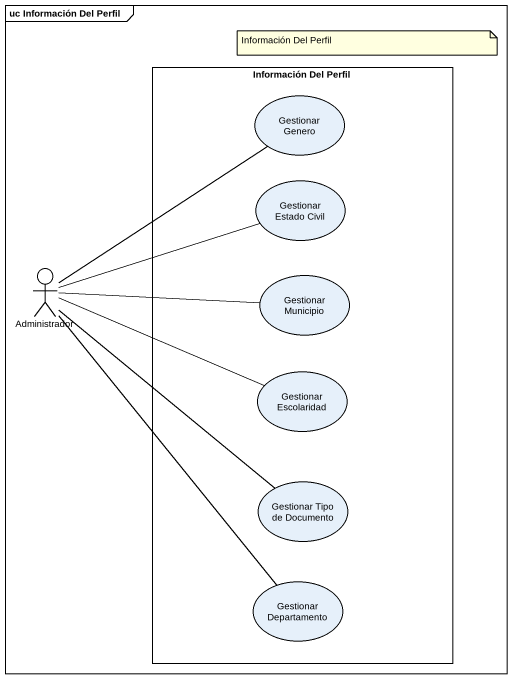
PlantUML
@startuml
mainframe uc Información Del Perfil
rectangle "Información Del Perfil" as Información_Del_Perfil {
  usecase "Gestionar Genero" as Gestionar_Genero
  usecase "Gestionar Estado Civil" as Gestionar_Estado_Civil
  usecase "Gestionar Municipio" as Gestionar_Municipio
  usecase "Gestionar Escolaridad" as Gestionar_Escolaridad
  usecase "Gestionar Tipo de Documento" as Gestionar_Tipo_de_Documento
  usecase "Gestionar Departamento" as Gestionar_Departamento
}
actor Administrador
Administrador -up- Gestionar_Genero
Administrador -right- Gestionar_Estado_Civil
Administrador -right- Gestionar_Municipio
Administrador -right- Gestionar_Escolaridad
Administrador -- Gestionar_Tipo_de_Documento
Administrador -- Gestionar_Departamento
note as N1
  Información Del Perfil
end note
@enduml
